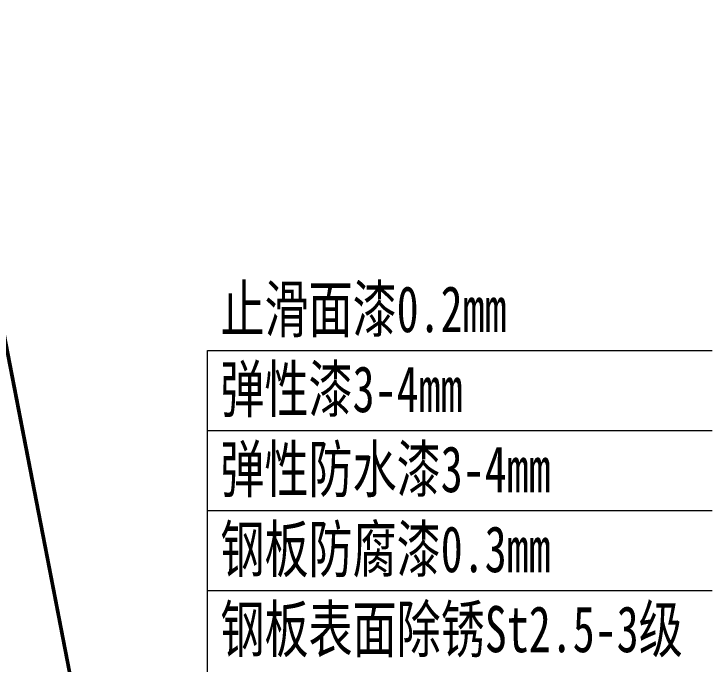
# Model space of a CAD drawing. Extents: x -2611510 to 1021013, y -44073 to 90887.
# Drawn here: x 772111 to 781563, y 47112 to 55914 of the extents above; entities that cross this region are included whole.
import ezdxf

# ---------------------------------------------------------------- set-up
doc = ezdxf.new("R2010")
doc.units = 0
doc.layers.add('文字', color=7, linetype='Continuous', lineweight=15)
doc.layers.add('标注', color=3, linetype='Continuous', lineweight=18)
doc.styles.add('fs', font='', dxfattribs={"width": 0.7})
doc.styles.get('fs').set_extended_font_data('仿宋_GB2312')

msp = doc.modelspace()

# ---------------------------------------------------------------- linework, layer by layer
for p, q in [((767795.4, 73000.7), (773959, 41291.7)), ((767819.9, 73000.7), (773983.4, 41291.9))]:
    msp.add_line(p, q)
at = {"color": 8}
msp.add_line((767807.7, 73000.7), (773971.2, 41291.8), dxfattribs=at)
at = {"layer": '文字'}
for p, q in [((774730.9, 41307.2), (774730.9, 51356.2)), ((774730.9, 51356.2), (781563.5, 51356.2)), ((774730.9, 50272.9), (781563.5, 50272.9)), ((774730.9, 49189.5), (781563.5, 49189.5)), ((774730.9, 49189.5), (781563.5, 49189.5)), ((774730.9, 48106.2), (781563.5, 48106.2)), ((774730.9, 48106.2), (781563.5, 48106.2))]:
    msp.add_line(p, q, dxfattribs=at)

# ---------------------------------------------------------------- texts
at = {"layer": '标注', "color": 7, "style": 'fs', "width": 0.7}
for s, p in [('止滑面漆0.2mm', (774906, 51606.2)), ('弹性漆3-4mm', (774906, 50522.9)), ('弹性防水漆3-4mm', (774906, 49439.5)), ('钢板防腐漆0.3mm', (774906, 48356.2)), ('钢板表面除锈St2.5-3级', (774906, 47272.9))]:
    msp.add_text(s, height=625, rotation=360, dxfattribs=at).set_placement(p)

doc.saveas('drawing.dxf')
